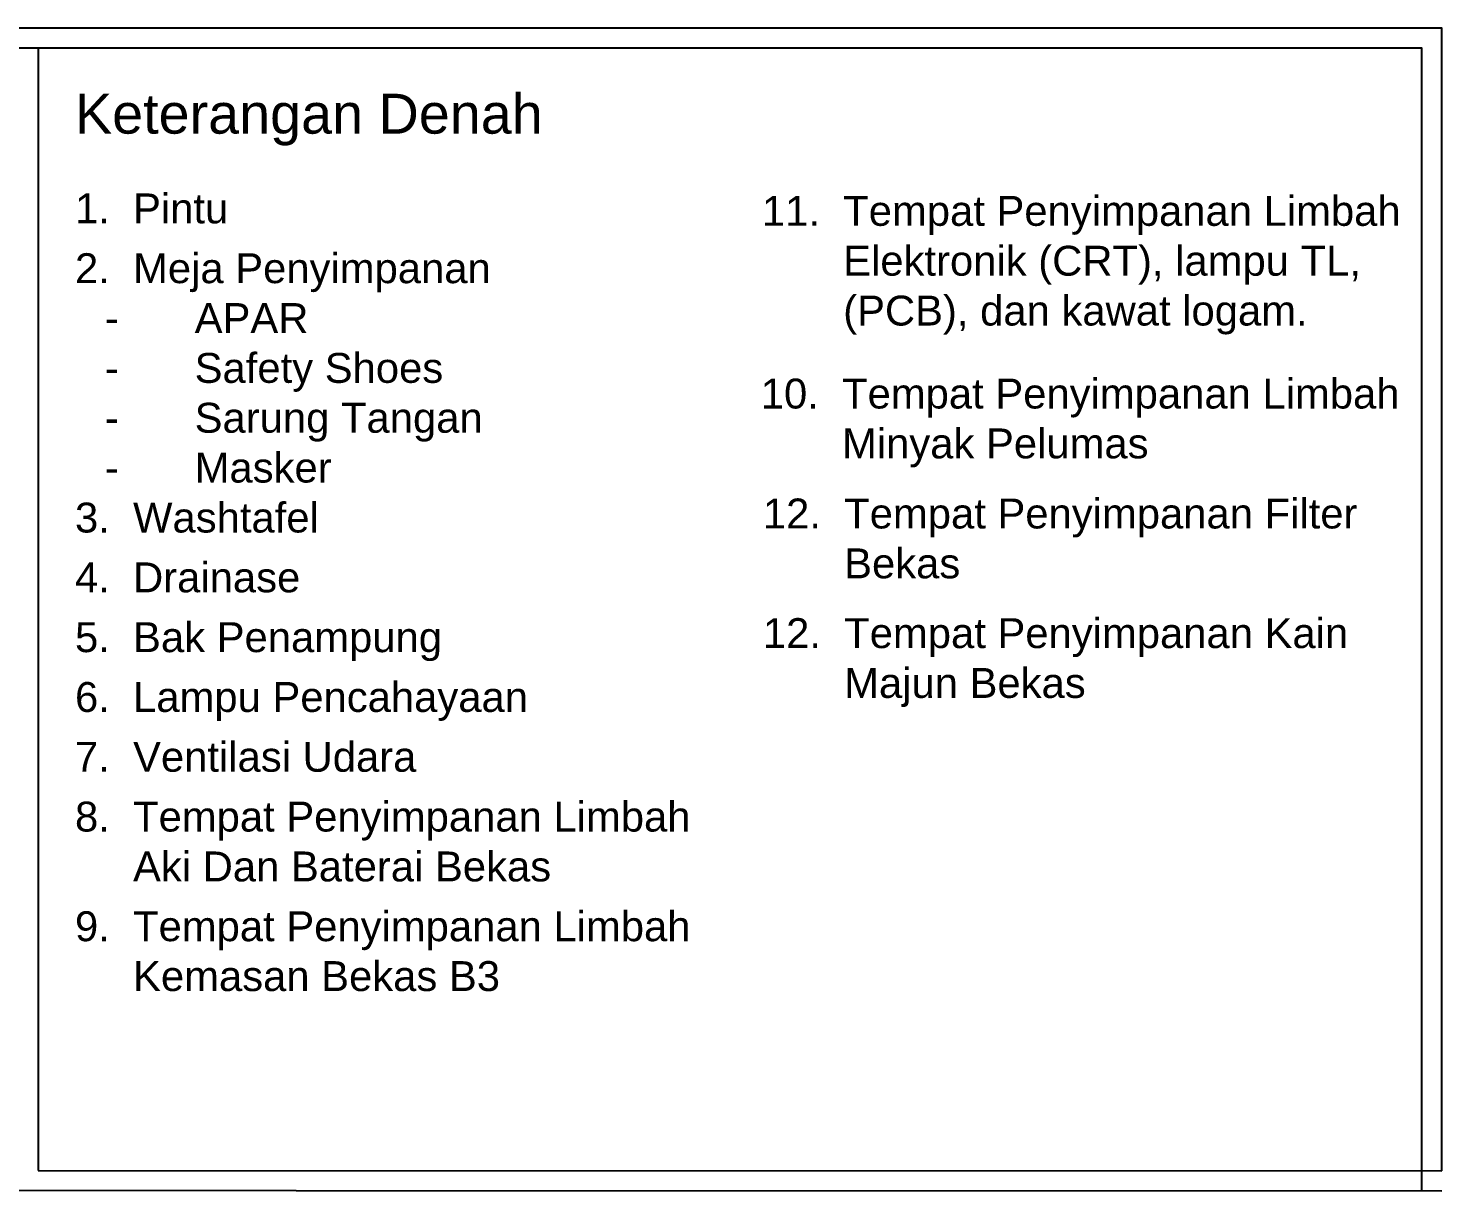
# Model space of a CAD drawing. Header units: millimetres. Extents: x 19989 to 114677, y -6335 to 49043.
# Drawn here: x 62906 to 69994, y 37585 to 43416 of the extents above; entities that cross this region are included whole.
import ezdxf

# ---------------------------------------------------------------- set-up
doc = ezdxf.new("R2010")
doc.units = ezdxf.units.MM
doc.header["$MEASUREMENT"] = 0
doc.styles.get("Standard").update_dxf_attribs({"font": 'arial.ttf'})

msp = doc.modelspace()

# ---------------------------------------------------------------- linework, layer by layer
for points in [[(69993.5, 37685.1), (69993.5, 43416.3), (58502.5, 43416.3), (58502.5, 37588.2)], [(69893.5, 37585.1), (69893.5, 43316.3), (58602.5, 43316.3), (58602.5, 37588.2)], [(62955.9, 43316.3), (62955.9, 37687)], [(62955.9, 37687), (69993.5, 37685.1)], [(58502.4, 37588.2), (69993.5, 37585.1)]]:
    msp.add_lwpolyline(points)

# ---------------------------------------------------------------- texts
at = {"attachment_point": 1}
for s, width, insert, char_height in [('Keterangan Denah', 4252.891, (63140.2, 43087.7), 200), ('1.  Pintu', 3747.597, (63140.2, 42587.7), 150), ('11.  Tempat Penyimpanan Limbah \\P       Elektronik (CRT), lampu TL,\\P       (PCB), dan kawat logam.', 3334.47, (66584.6, 42575.3), 150), ('2.  Meja Penyimpanan\\P\\pxi-3,l4,t4;-^IAPAR\\P-^ISafety Shoes\\P-^ISarung Tangan\\P-^IMasker', 3747.597, (63140.2, 42287.7), 150), ('10.  Tempat Penyimpanan Limbah \\P       Minyak Pelumas', 3334.47, (66578.9, 41658.9), 150), ('3.  Washtafel', 3747.597, (63140.2, 41036.9), 150), ('12.  Tempat Penyimpanan Filter \\P       Bekas', 3276.173, (66589.5, 41057.2), 150), ('4.  Drainase', 3747.597, (63140.2, 40736.9), 150), ('5.  Bak Penampung', 3747.597, (63140.2, 40436.9), 150), ('12.  Tempat Penyimpanan Kain \\P       Majun Bekas', 3276.173, (66589.5, 40457.2), 150), ('6.  Lampu Pencahayaan', 3747.597, (63140.2, 40136.9), 150), ('7.  Ventilasi Udara', 3747.597, (63140.2, 39836.9), 150), ('8.  Tempat Penyimpanan Limbah \\P     Aki Dan Baterai Bekas', 3334.47, (63140.2, 39536.9), 150), ('9.  Tempat Penyimpanan Limbah    \\P     Kemasan Bekas B3', 3334.47, (63140.2, 38986.9), 150)]:
    msp.add_mtext_dynamic_manual_height_columns(s, width=width, gutter_width=948, heights=[0], dxfattribs=dict(at, insert=insert, char_height=char_height))

doc.saveas('drawing.dxf')
